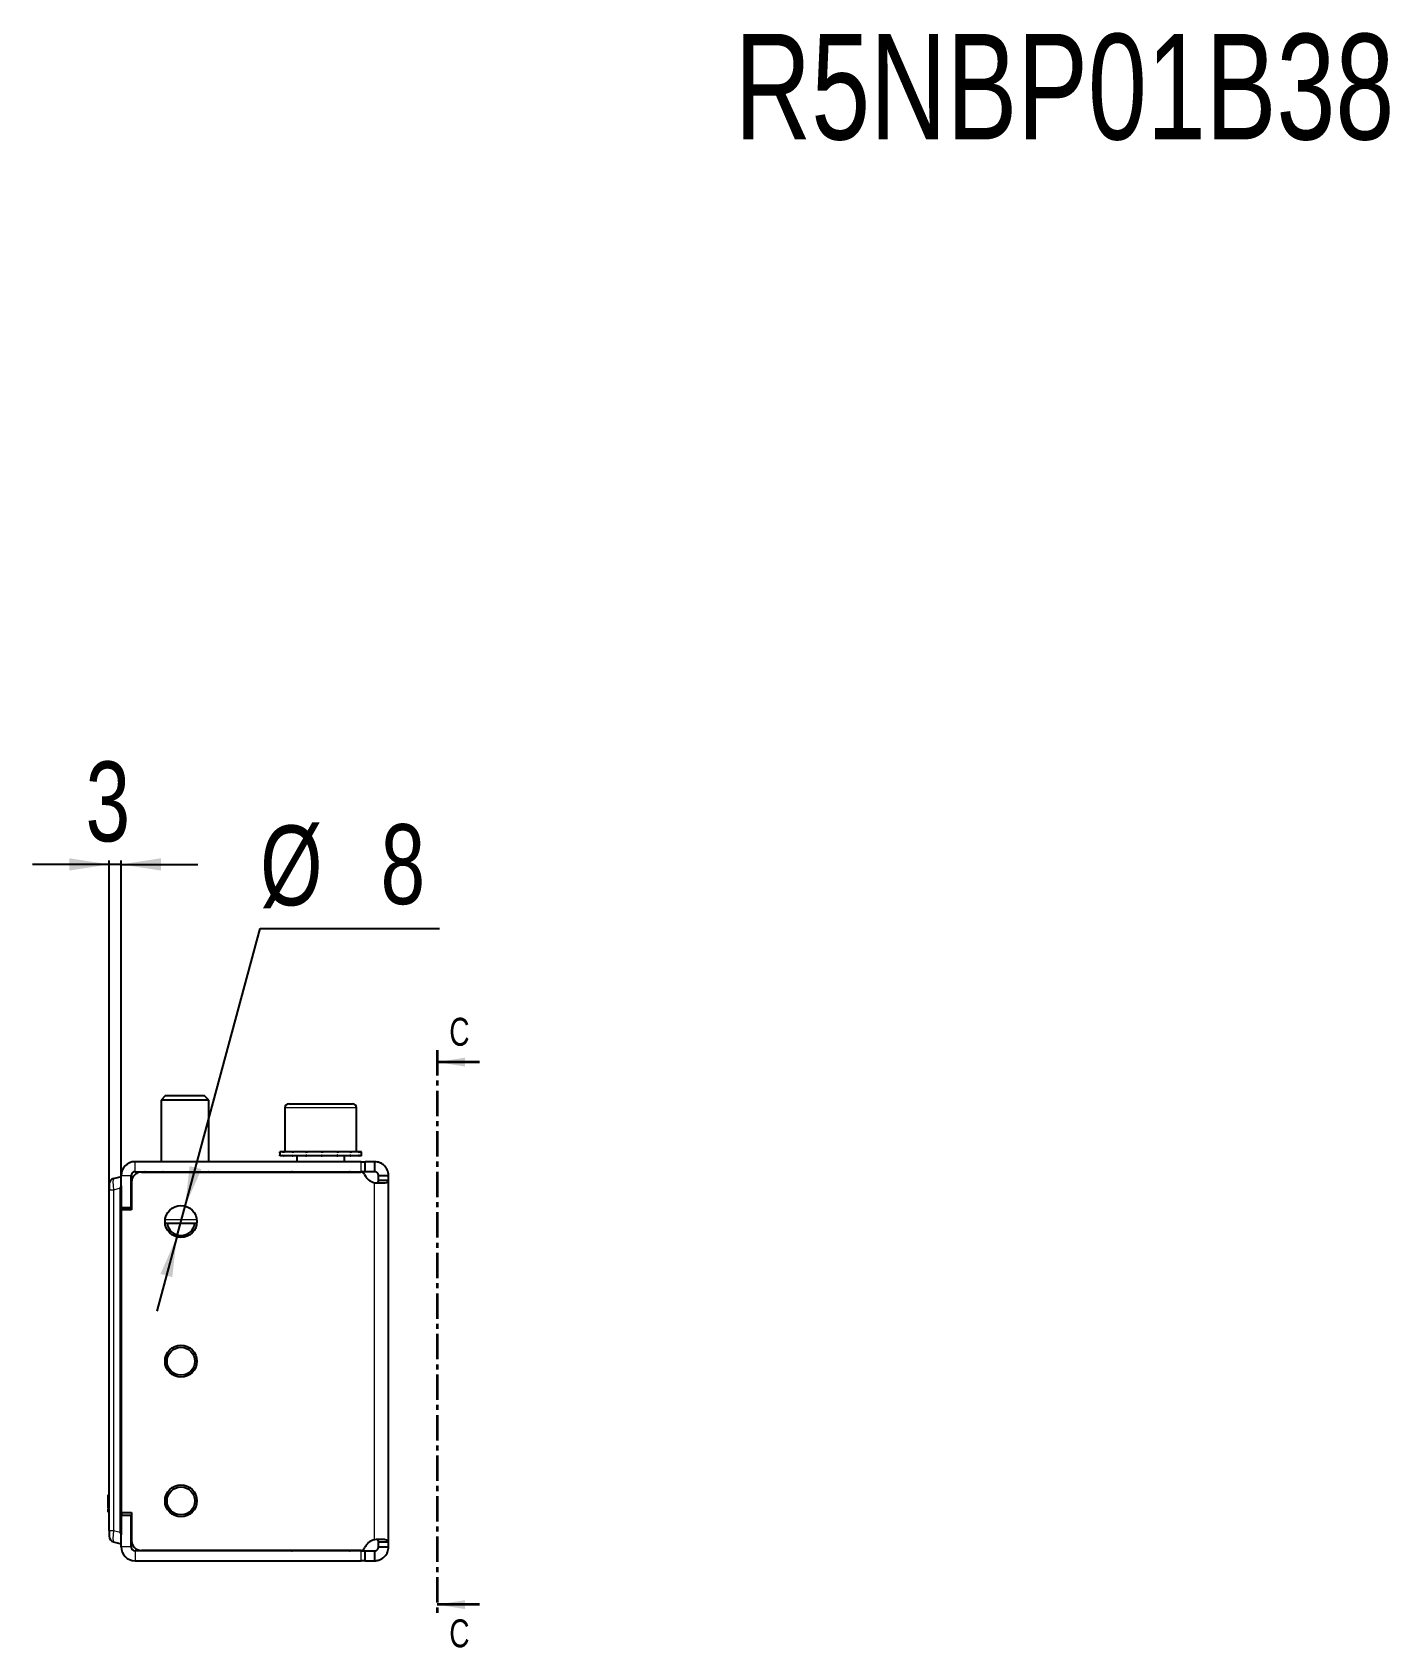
# Model space of a CAD drawing. Header units: millimetres. Extents: x -438 to 2205, y -870 to 578.
# Drawn here: x 479.6 to 819.5, y 173.2 to 578 of the extents above; entities that cross this region are included whole.
import ezdxf

# ---------------------------------------------------------------- set-up
doc = ezdxf.new("R2010")
doc.units = ezdxf.units.MM
doc.linetypes.add('CENTER', pattern=[10.16, 6.35, -1.27, 1.27, -1.27])
doc.layers.add('FORMAT', color=7, linetype='Continuous')
doc.styles.add('SLDTEXTSTYLE0', font='TXT', dxfattribs={"width": 0.75})
doc.dimstyles.new('SLDDIMSTYLE1', dxfattribs={"dimtxt": 20, "dimasz": 10, "dimexe": 0, "dimexo": 0.0625, "dimgap": 5, "dimtad": 2, "dimdec": 1, "dimrnd": 1e-09, "dimzin": 12, "dimdsep": 46, "dimtxsty": 'SLDTEXTSTYLE0', "dimsah": 1, "dimcen": 0.09, "dimadec": 0, "dimazin": 3, "dimtfac": 1, "dimtmove": 0, "dimatfit": 0, "dimfxl": 0, "dimfrac": 2, "dimtolj": 1, "dimtzin": 12, "dimarcsym": 0})
doc.dimstyles.new('SLDDIMSTYLE2', dxfattribs={"dimtxt": 20, "dimasz": 10, "dimexe": 0, "dimexo": 0.0625, "dimgap": 5, "dimtad": 0, "dimtih": 1, "dimtoh": 1, "dimdec": 1, "dimrnd": 1e-09, "dimzin": 12, "dimdsep": 46, "dimtxsty": 'SLDTEXTSTYLE0', "dimsah": 1, "dimcen": 0, "dimadec": 0, "dimazin": 3, "dimtfac": 1, "dimtmove": 0, "dimatfit": 3, "dimfxl": 0, "dimfrac": 2, "dimtolj": 1, "dimtzin": 12, "dimarcsym": 0})

# ---------------------------------------------------------------- blocks, each defined once
blk = doc.blocks.new('_D_4')
at = {"layer": 'FORMAT'}
for p, q in [((498.79, 369.45), (479.56, 369.45)), ((498.79, 287.86), (498.79, 370.45)), ((501.79, 369.45), (498.79, 369.45)), ((501.79, 282.86), (501.79, 370.45)), ((501.79, 369.45), (521.02, 369.45))]:
    blk.add_line(p, q, dxfattribs=at)
for points in [[(498.79, 369.45), (488.79, 370.99), (488.79, 367.91)], [(501.79, 369.45), (511.79, 367.91), (511.79, 370.99)]]:
    blk.add_solid(points, dxfattribs=at)
at = {"layer": 'FORMAT', "insert": (492.9, 395.23), "char_height": 20, "attachment_point": 1, "style": 'SLDTEXTSTYLE0'}
blk.add_mtext('3', dxfattribs=at)
blk = doc.blocks.new('_D_5')
at = {"layer": 'FORMAT'}
for p, q in [((517.83, 283.81), (536.63, 353.42)), ((536.63, 353.42), (581.57, 353.42)), ((515.74, 276.09), (517.83, 283.81)), ((515.74, 276.09), (510.73, 257.52))]:
    blk.add_line(p, q, dxfattribs=at)
for points in [[(517.83, 283.81), (521.92, 293.06), (518.95, 293.86)], [(515.74, 276.09), (511.65, 266.83), (514.62, 266.03)]]:
    blk.add_solid(points, dxfattribs=at)
at = {"layer": 'FORMAT', "char_height": 20, "attachment_point": 1, "style": 'SLDTEXTSTYLE0'}
for s, insert in [('%%c', (536.63, 379.2)), ('8', (566.79, 379.51))]:
    blk.add_mtext(s, dxfattribs=dict(at, insert=insert))

msp = doc.modelspace()

# ---------------------------------------------------------------- linework, layer by layer
at = {"color": 7, "linetype": 'CENTER', "lineweight": 35}
msp.add_line((580.94, 322.91), (580.94, 180.96), dxfattribs=at)
at = {"color": 7, "linetype": 'Continuous', "lineweight": 35}
for p, q in [((591.58, 319.91), (580.94, 319.91)), ((591.58, 183.96), (580.94, 183.96))]:
    msp.add_line(p, q, dxfattribs=at)
at = {"color": 7, "linetype": 'Continuous', "lineweight": 25}
for p, q in [((512.86, 311.45), (511.79, 310.37)), ((511.79, 310.37), (511.79, 294.95)), ((523.79, 310.37), (511.79, 310.37)), ((522.71, 311.45), (512.86, 311.45)), ((523.79, 310.37), (522.71, 311.45)), ((523.79, 294.95), (523.79, 310.37)), ((542.79, 308.45), (542.79, 297.45)), ((543.79, 309.45), (559.79, 309.45)), ((560.79, 297.45), (560.79, 308.45)), ((541.54, 297.45), (541.54, 296.45)), ((541.54, 297.45), (541.54, 297.2)), ((542.37, 297.45), (541.54, 297.45)), ((541.54, 297.45), (541.54, 297.45)), ((541.54, 296.45), (541.54, 296.7)), ((542.37, 296.45), (541.54, 296.45)), ((541.54, 296.45), (541.54, 296.45)), ((542.37, 297.45), (542.47, 297.45)), ((542.37, 296.45), (542.47, 296.45)), ((542.47, 297.45), (542.47, 297.2)), ((544.64, 297.45), (542.47, 297.45)), ((542.47, 296.45), (542.47, 296.7)), ((544.64, 296.45), (542.47, 296.45)), ((544.64, 297.45), (544.82, 297.45)), ((544.64, 296.45), (544.82, 296.45)), ((544.82, 297.45), (544.82, 297.2)), ((547.99, 297.45), (544.82, 297.45)), ((544.82, 296.45), (544.82, 296.7)), ((547.99, 296.45), (544.82, 296.45)), ((545.79, 296.45), (545.79, 294.95)), ((547.99, 297.45), (548.23, 297.45)), ((547.99, 296.45), (548.23, 296.45)), ((548.23, 297.45), (548.23, 297.2)), ((551.93, 297.45), (548.23, 297.45)), ((548.23, 296.45), (548.23, 296.7)), ((551.93, 296.45), (548.23, 296.45)), ((551.93, 297.45), (552.18, 297.45)), ((551.93, 297.45), (552, 297.45)), ((551.93, 296.45), (552.08, 296.45)), ((552.08, 296.45), (552.18, 296.45)), ((552.13, 297.45), (552.18, 297.45)), ((552.18, 297.45), (552.18, 297.2)), ((555.84, 297.45), (552.18, 297.45)), ((552.18, 296.45), (552.18, 296.7)), ((555.84, 296.45), (552.18, 296.45)), ((555.84, 297.45), (556.07, 297.45)), ((555.84, 296.45), (556.07, 296.45)), ((556.07, 297.45), (556.07, 297.2)), ((559.13, 297.45), (556.07, 297.45)), ((556.07, 296.45), (556.07, 296.7)), ((559.13, 296.45), (556.07, 296.45)), ((557.79, 294.95), (557.79, 296.45)), ((559.13, 297.45), (559.31, 297.45)), ((559.13, 296.45), (559.31, 296.45)), ((559.31, 297.45), (559.31, 297.2)), ((561.31, 297.45), (559.31, 297.45)), ((559.31, 296.45), (559.31, 296.7)), ((561.31, 296.45), (559.31, 296.45)), ((561.31, 297.45), (561.4, 297.45)), ((561.31, 296.45), (561.4, 296.45)), ((561.4, 297.45), (561.4, 297.2)), ((562.04, 297.45), (561.4, 297.45)), ((561.4, 296.45), (561.4, 296.7)), ((562.04, 296.45), (561.4, 296.45)), ((562.04, 296.45), (562.04, 297.45)), ((561.89, 294.95), (505.29, 294.95)), ((505.29, 292.45), (561.89, 292.45)), ((506.89, 292.35), (561.86, 292.35)), ((507.54, 292.45), (507.54, 292.35)), ((507.83, 292.45), (507.83, 292.35)), ((509.52, 292.45), (509.52, 292.35)), ((512.46, 292.45), (512.46, 292.35)), ((516.22, 292.45), (516.22, 292.35)), ((520.22, 292.45), (520.22, 292.35)), ((523.84, 292.45), (523.84, 292.35)), ((526.55, 292.45), (526.55, 292.35)), ((527.92, 292.45), (527.92, 292.35)), ((528.04, 292.35), (528.04, 292.45)), ((561.89, 294.95), (562.89, 294.95)), ((562.89, 292.45), (561.89, 292.45)), ((565.29, 292.45), (562.88, 292.45)), ((562.89, 292.45), (562.89, 294.95)), ((565.29, 294.95), (562.89, 294.95)), ((565.29, 294.95), (565.29, 292.45)), ((498.79, 289.3), (498.79, 287.85)), ((498.79, 213.4), (498.79, 287.85)), ((499.9, 290.74), (501.59, 291.2)), ((501.59, 291.2), (501.79, 291.2)), ((501.59, 288.3), (501.59, 202.1)), ((501.79, 283.5), (501.79, 291.45)), ((501.79, 288.92), (501.79, 201.47)), ((504.29, 283.5), (504.29, 291.45)), ((504.39, 289.85), (504.39, 282.85)), ((568.79, 291.45), (566.29, 291.45)), ((566.29, 290.23), (566.29, 291.45)), ((568.79, 290.23), (566.29, 290.23)), ((568.79, 290.23), (568.79, 291.45)), ((568.79, 199.67), (568.79, 290.23)), ((501.79, 283.5), (504.29, 283.5)), ((504.39, 284.43), (504.29, 284.21)), ((501.79, 207.05), (501.79, 282.85)), ((504.39, 282.85), (501.79, 282.85)), ((520.76, 279.45), (512.82, 279.45)), ((498.59, 211.45), (498.79, 211.45)), ((498.59, 211.1), (498.79, 211.1)), ((498.59, 210.38), (498.59, 211.1)), ((498.79, 205.2), (498.79, 213.4)), ((498.59, 210.38), (498.79, 210.38)), ((498.59, 209.43), (498.59, 209.54)), ((498.59, 207.97), (498.79, 207.97)), ((498.59, 207.43), (498.59, 207.97)), ((498.59, 207.43), (498.79, 207.43)), ((498.59, 207.14), (498.79, 207.14)), ((501.79, 207.05), (504.39, 207.05)), ((504.39, 207.05), (504.39, 200.05)), ((498.79, 202.55), (498.79, 205.2)), ((498.79, 202.55), (498.79, 201.1)), ((501.79, 198.45), (501.79, 206.4)), ((501.79, 206.4), (504.29, 206.4)), ((504.29, 198.45), (504.29, 206.4)), ((504.39, 205.97), (504.29, 206.18)), ((501.59, 199.2), (499.9, 199.65)), ((501.79, 199.2), (501.59, 199.2)), ((566.29, 199.67), (568.79, 199.67)), ((566.29, 198.45), (566.29, 199.67)), ((566.29, 198.45), (568.79, 198.45)), ((568.79, 198.45), (568.79, 199.67)), ((561.89, 197.45), (505.29, 197.45)), ((505.29, 194.95), (561.89, 194.95)), ((561.86, 197.55), (506.89, 197.55)), ((561.89, 197.45), (562.89, 197.45)), ((562.89, 194.95), (561.89, 194.95)), ((562.89, 194.95), (562.89, 197.45)), ((562.89, 197.45), (565.29, 197.45)), ((562.89, 194.95), (565.29, 194.95)), ((565.29, 197.45), (565.29, 194.95))]:
    msp.add_line(p, q, dxfattribs=at)
at = {"color": 8, "linetype": 'Continuous', "lineweight": 18}
for p, q in [((560.79, 308.45), (542.79, 308.45)), ((505.29, 292.45), (505.29, 294.95)), ((561.89, 292.45), (561.89, 294.95)), ((499.9, 287.85), (498.79, 287.85)), ((501.59, 288.3), (499.9, 287.85)), ((499.9, 287.85), (499.9, 202.55)), ((504.29, 291.45), (501.79, 291.45)), ((565.29, 200.22), (565.29, 289.67)), ((501.98, 283.5), (501.98, 282.85)), ((512.82, 280.45), (520.76, 280.45)), ((498.59, 209.25), (498.79, 209.25)), ((501.98, 207.05), (501.98, 206.4)), ((498.79, 202.55), (499.9, 202.55)), ((499.9, 202.55), (501.59, 202.1)), ((504.29, 198.45), (501.79, 198.45)), ((505.29, 197.45), (505.29, 194.95)), ((561.89, 194.95), (561.89, 197.45))]:
    msp.add_line(p, q, dxfattribs=at)
at = {"color": 7, "linetype": 'Continuous', "lineweight": 25}
for centre, radius in [((516.79, 279.95), 4), ((516.79, 244.95), 4), ((516.79, 244.95), 3.5), ((516.79, 209.95), 4), ((516.79, 209.95), 3.5)]:
    msp.add_circle(centre, radius, dxfattribs=at)
for centre, radius, start, end in [((543.79, 308.45), 1, 90, 180), ((559.79, 308.45), 1, 0, 90), ((505.29, 291.45), 3.5, 90, 180), ((505.29, 291.45), 1, 90, 180), ((506.89, 289.85), 2.5, 90, 180), ((544.44, 292.1), 0.35, 45.5847, 90), ((559.14, 292.1), 0.35, 90, 134.4153), ((561.86, 291.35), 1, 22.8854, 90), ((566.01, 293.1), 3.5, 202.8854, 258.1052), ((500.29, 289.3), 1.5, 105, 180), ((516.79, 279.95), 3.5, 188.2132, 351.7868), ((500.29, 201.1), 1.5, 180, 255), ((505.29, 198.45), 3.5, 180, 270), ((505.29, 198.45), 1, 180, 270), ((506.89, 200.05), 2.5, 180, 270), ((566.01, 196.8), 3.5, 101.8948, 157.1146), ((544.44, 197.8), 0.35, 270, 314.4153), ((559.14, 197.8), 0.35, 225.5847, 270), ((561.86, 198.55), 1, 270, 337.1146)]:
    msp.add_arc(centre, radius, start, end, dxfattribs=at)
at = {"color": 8, "linetype": 'Continuous', "lineweight": 18}
for centre, major_axis, start_param, end_param in [((500.29, 287.74), (-0.38, 3), 0.016741, 1.520499), ((500.29, 202.65), (0.38, 3), 1.621093, 3.124852)]:
    msp.add_ellipse(centre, major_axis=major_axis, ratio=0.123038, start_param=start_param, end_param=end_param, dxfattribs=at)
at = {"color": 7, "linetype": 'Continuous', "lineweight": 25}
for centre, major_axis, start_param, end_param in [((513.18, 291.2), (-11.57, -3.1), 6.030113, 6.216148), ((513.18, 199.2), (-11.57, 3.1), 0.067037, 0.253072)]:
    msp.add_ellipse(centre, major_axis=major_axis, ratio=0.250563, start_param=start_param, end_param=end_param, dxfattribs=at)
for points, knots in [([(541.54, 297.2), (541.54, 297.24), (541.54, 297.3), (541.54, 297.38), (541.54, 297.43), (541.54, 297.45)], [0, 0, 0, 0, 0.499981, 0.749988, 1, 1, 1, 1]), ([(541.54, 296.45), (541.54, 296.47), (541.54, 296.51), (541.54, 296.59), (541.54, 296.66), (541.54, 296.7)], [0, 0, 0, 0, 0.25014, 0.50028, 1, 1, 1, 1]), ([(542.47, 297.2), (542.46, 297.24), (542.43, 297.3), (542.4, 297.38), (542.38, 297.43), (542.37, 297.45)], [0, 0, 0, 0, 0.499981, 0.749988, 1, 1, 1, 1]), ([(542.37, 296.45), (542.38, 296.47), (542.4, 296.51), (542.43, 296.59), (542.46, 296.66), (542.47, 296.7)], [0, 0, 0, 0, 0.25014, 0.50028, 1, 1, 1, 1]), ([(544.82, 297.2), (544.79, 297.24), (544.74, 297.3), (544.68, 297.38), (544.65, 297.43), (544.64, 297.45)], [0, 0, 0, 0, 0.499981, 0.749988, 1, 1, 1, 1]), ([(544.64, 296.45), (544.65, 296.47), (544.68, 296.51), (544.74, 296.59), (544.79, 296.66), (544.82, 296.7)], [0, 0, 0, 0, 0.25014, 0.50028, 1, 1, 1, 1]), ([(548.23, 297.2), (548.19, 297.24), (548.13, 297.3), (548.05, 297.38), (548.01, 297.43), (547.99, 297.45)], [0, 0, 0, 0, 0.499981, 0.749988, 1, 1, 1, 1]), ([(547.99, 296.45), (548.01, 296.47), (548.05, 296.51), (548.13, 296.59), (548.19, 296.66), (548.23, 296.7)], [0, 0, 0, 0, 0.25014, 0.50028, 1, 1, 1, 1]), ([(552.18, 297.2), (552.14, 297.24), (552.07, 297.3), (551.99, 297.38), (551.95, 297.43), (551.93, 297.45)], [0, 0, 0, 0, 0.4999808, 0.7499881, 1, 1, 1, 1]), ([(551.93, 296.45), (551.95, 296.47), (551.99, 296.51), (552.07, 296.59), (552.14, 296.66), (552.18, 296.7)], [0, 0, 0, 0, 0.25014, 0.50028, 1, 1, 1, 1]), ([(552.18, 297.2), (552.16, 297.27), (552.13, 297.4), (552.1, 297.43), (552.08, 297.45)], [0, 0, 0, 0, 0.561794, 1, 1, 1, 1]), ([(552.18, 296.7), (552.16, 296.62), (552.13, 296.49), (552.1, 296.46), (552.08, 296.45)], [0, 0, 0, 0, 0.561794, 1, 1, 1, 1]), ([(556.07, 297.2), (556.03, 297.24), (555.97, 297.3), (555.9, 297.38), (555.86, 297.43), (555.84, 297.45)], [0, 0, 0, 0, 0.4999808, 0.7499881, 1, 1, 1, 1]), ([(555.84, 296.45), (555.86, 296.47), (555.9, 296.51), (555.97, 296.59), (556.03, 296.66), (556.07, 296.7)], [0, 0, 0, 0, 0.2501401, 0.5002802, 1, 1, 1, 1]), ([(559.31, 297.2), (559.28, 297.24), (559.23, 297.3), (559.18, 297.38), (559.15, 297.43), (559.13, 297.45)], [0, 0, 0, 0, 0.4999808, 0.7499881, 1, 1, 1, 1]), ([(559.13, 296.45), (559.15, 296.47), (559.18, 296.51), (559.23, 296.59), (559.28, 296.66), (559.31, 296.7)], [0, 0, 0, 0, 0.25014, 0.50028, 1, 1, 1, 1]), ([(561.4, 297.2), (561.38, 297.24), (561.36, 297.3), (561.33, 297.38), (561.32, 297.43), (561.31, 297.45)], [0, 0, 0, 0, 0.499981, 0.749988, 1, 1, 1, 1]), ([(561.31, 296.45), (561.32, 296.47), (561.33, 296.51), (561.36, 296.59), (561.38, 296.66), (561.4, 296.7)], [0, 0, 0, 0, 0.25014, 0.50028, 1, 1, 1, 1]), ([(507.79, 292.35), (507.79, 292.36), (507.78, 292.39), (507.78, 292.43), (507.77, 292.45)], [0, 0, 0, 0, 0.374848, 1, 1, 1, 1]), ([(509.43, 292.35), (509.42, 292.36), (509.4, 292.39), (509.38, 292.43), (509.37, 292.45)], [0, 0, 0, 0, 0.374848, 1, 1, 1, 1]), ([(512.34, 292.35), (512.32, 292.36), (512.3, 292.39), (512.27, 292.43), (512.25, 292.45)], [0, 0, 0, 0, 0.374848, 1, 1, 1, 1]), ([(516.07, 292.35), (516.06, 292.36), (516.03, 292.39), (515.99, 292.43), (515.97, 292.45)], [0, 0, 0, 0, 0.374848, 1, 1, 1, 1]), ([(520.07, 292.35), (520.06, 292.36), (520.03, 292.39), (519.99, 292.43), (519.97, 292.45)], [0, 0, 0, 0, 0.374848, 1, 1, 1, 1]), ([(523.72, 292.35), (523.71, 292.36), (523.68, 292.39), (523.66, 292.43), (523.64, 292.45)], [0, 0, 0, 0, 0.374848, 1, 1, 1, 1]), ([(526.47, 292.35), (526.46, 292.36), (526.44, 292.39), (526.42, 292.43), (526.41, 292.45)], [0, 0, 0, 0, 0.374848, 1, 1, 1, 1]), ([(527.89, 292.35), (527.89, 292.36), (527.88, 292.39), (527.88, 292.43), (527.88, 292.45)], [0, 0, 0, 0, 0.374848, 1, 1, 1, 1]), ([(568.79, 291.45), (568.77, 291.71), (568.74, 292.2), (568.45, 293.02), (567.99, 293.73), (567.36, 294.29), (566.75, 294.65), (566.04, 294.9), (565.54, 294.93), (565.29, 294.95)], [0, 0, 0, 0, 0.144067, 0.271276, 0.474907, 0.597997, 0.726338, 0.860245, 1, 1, 1, 1]), ([(566.29, 291.45), (566.27, 291.59), (566.25, 291.78), (566.13, 292), (566.02, 292.14), (565.88, 292.26), (565.7, 292.36), (565.5, 292.43), (565.36, 292.44), (565.29, 292.45)], [0, 0, 0, 0, 0.2941026, 0.4063735, 0.4970139, 0.6118531, 0.7316911, 0.860101, 1, 1, 1, 1]), ([(565.29, 289.67), (565.6, 289.66), (566.19, 289.63), (567.14, 289.61), (568.01, 289.65), (568.66, 289.87), (568.74, 290.1), (568.79, 290.23)], [0, 0, 0, 0, 0.17084, 0.319217, 0.548103, 0.767822, 1, 1, 1, 1]), ([(565.29, 289.67), (565.38, 289.66), (565.54, 289.63), (565.77, 289.62), (565.93, 289.63), (566.06, 289.68), (566.16, 289.77), (566.26, 289.94), (566.28, 290.11), (566.29, 290.23)], [0, 0, 0, 0, 0.154359, 0.287283, 0.400435, 0.496544, 0.604314, 0.723151, 1, 1, 1, 1]), ([(498.59, 211.1), (498.59, 211.21), (498.59, 211.42), (498.59, 211.44), (498.59, 211.45)], [0, 0, 0, 0, 0.5368, 1, 1, 1, 1]), ([(498.59, 209.25), (498.59, 209.42), (498.59, 209.75), (498.59, 210.17), (498.59, 210.36), (498.59, 210.45)], [0, 0, 0, 0, 0.346986, 0.702168, 1, 1, 1, 1]), ([(498.59, 208.1), (498.59, 208.13), (498.59, 208.26), (498.59, 208.66), (498.59, 209.06), (498.59, 209.25)], [0, 0, 0, 0, 0.1363018, 0.576865, 1, 1, 1, 1]), ([(498.59, 207.14), (498.59, 207.16), (498.59, 207.18), (498.59, 207.36), (498.59, 207.43)], [0, 0, 0, 0, 0.5776526, 1, 1, 1, 1]), ([(568.79, 199.67), (568.74, 199.79), (568.65, 200.01), (568.08, 200.21), (567.48, 200.27), (566.85, 200.3), (566.1, 200.28), (565.56, 200.24), (565.29, 200.22)], [0, 0, 0, 0, 0.254149, 0.448213, 0.574908, 0.708872, 0.850468, 1, 1, 1, 1]), ([(565.29, 197.45), (565.37, 197.45), (565.53, 197.46), (565.73, 197.55), (565.9, 197.65), (566.03, 197.77), (566.14, 197.91), (566.26, 198.15), (566.28, 198.32), (566.29, 198.45)], [0, 0, 0, 0, 0.156786, 0.290809, 0.403501, 0.497298, 0.607133, 0.726181, 1, 1, 1, 1]), ([(565.29, 194.95), (565.58, 194.97), (566.13, 195.01), (567.04, 195.36), (567.92, 196.03), (568.64, 197.14), (568.74, 198), (568.79, 198.45)], [0, 0, 0, 0, 0.16069, 0.301312, 0.521951, 0.753573, 1, 1, 1, 1]), ([(566.29, 199.67), (566.27, 199.79), (566.25, 199.99), (566.1, 200.2), (565.97, 200.25), (565.92, 200.26)], [0, 0, 0, 0, 0.488232, 0.819706, 1, 1, 1, 1])]:
    msp.add_open_spline(points, degree=3, knots=knots, dxfattribs=at)
at = {"color": 7, "linetype": 'Continuous', "lineweight": 35}
for points in [[(580.94, 319.91), (587.94, 318.79), (587.94, 321.03)], [(580.94, 183.96), (587.94, 182.84), (587.94, 185.08)]]:
    msp.add_solid(points, dxfattribs=at)

# ---------------------------------------------------------------- texts
at = {"color": 7, "linetype": 'Continuous', "char_height": 7, "attachment_point": 1, "style": 'SLDTEXTSTYLE0'}
for insert in [(584, 331.01), (584, 180.26)]:
    msp.add_mtext('C', dxfattribs=dict(at, insert=insert))
at = {"layer": 'FORMAT', "insert": (655.49, 577.58), "char_height": 26.458, "attachment_point": 1, "style": 'SLDTEXTSTYLE0'}
msp.add_mtext('R5NBP01B38', dxfattribs=at)

# ---------------------------------------------------------------- dimensions: what is measured, and where the dimension line sits
at = {"layer": 'FORMAT'}
dim = msp.add_linear_dim(base=(498.79, 369.45), p1=(501.79, 282.85), p2=(498.79, 287.85), dimstyle='SLDDIMSTYLE1', dxfattribs=at)
dim.commit()
dim.dimension.update_dxf_attribs({"geometry": '_D_4', "text_midpoint": (500.29, 369.45), "dimtype": 160})
dim = msp.add_diameter_dim_2p(p1=(517.83, 283.81), p2=(515.74, 276.09), dimstyle='SLDDIMSTYLE2', dxfattribs=at)
dim.commit()
dim.dimension.update_dxf_attribs({"geometry": '_D_5', "text_midpoint": (559.1, 369.45), "dimtype": 163})

doc.saveas('drawing.dxf')
